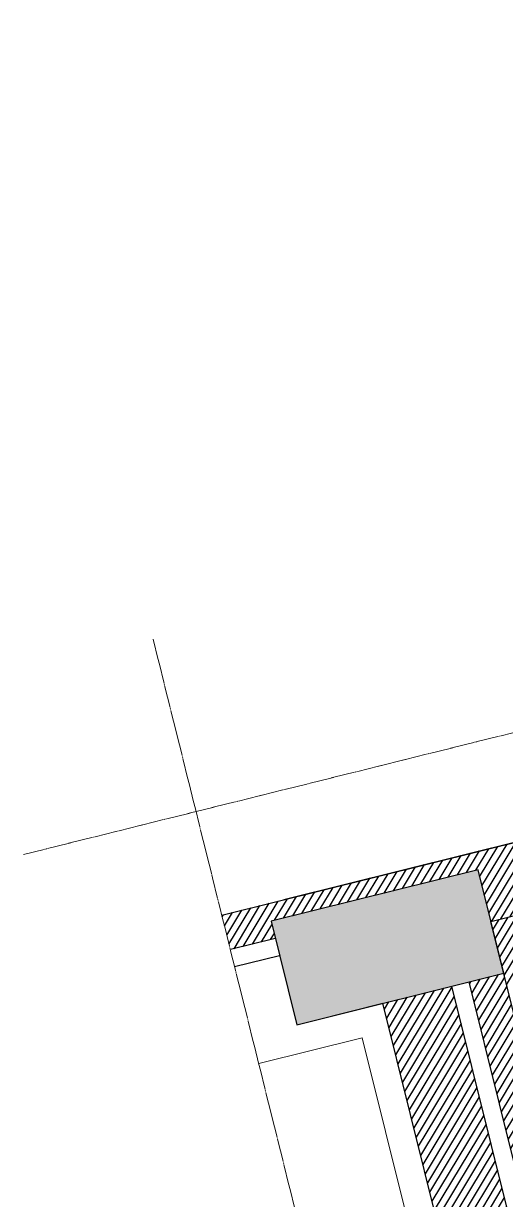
# Model space of a CAD drawing. Header units: inches. Extents: x 122939 to 389145, y 29603 to 574065.
# Drawn here: x 337175 to 338531, y 496257 to 499564 of the extents above; entities that cross this region are included whole.
import ezdxf

# ---------------------------------------------------------------- set-up
doc = ezdxf.new("R2010")
doc.units = ezdxf.units.IN
doc.header["$MEASUREMENT"] = 0
doc.linetypes.add('PHANTOM-Z', pattern=[69.2, 60, -1.4, 2.5, -1.4, 2.5, -1.4])
for name, color, linetype, lineweight in [('a-cut', 30, 'PHANTOM-Z', 18), ('A-WALL-TILE', 8, 'Continuous', 9), ('GRC', 41, 'Continuous', 0), ('GRC Hatch', 253, 'Continuous', 0)]:
    doc.layers.add(name, color=color, linetype=linetype, lineweight=lineweight)
for name, color, linetype in [('A-WALL', 7, 'Continuous'), ('column', 3, 'Continuous'), ('CQ Wall hatch_CHB', 8, 'Continuous')]:
    doc.layers.add(name, color=color, linetype=linetype)
pattern_1 = [(225, (-40481.279, -100842.32), (13.258252, -13.258252), [])]

# ---------------------------------------------------------------- blocks, each defined once
blk = doc.blocks.new('floor plan')
at = {"layer": 'CQ Wall hatch_CHB'}
h = blk.add_hatch(dxfattribs=at)
h.set_pattern_fill('ANSI31', color=8, scale=150, angle=166.0286)
h.set_pattern_definition([(225, (-40481.279, -100842.32), (13.258252, -13.258252), [])])
h.paths.add_polyline_path([(-2961.7, -377.9), (-2961.7, -177.9), (-4411.7, -177.9), (-4411.7, -277.9), (-4281.7, -277.9), (-4281.7, -227.9), (-3681.9, -227.9), (-3681.7, -377.9)])
h = blk.add_hatch(dxfattribs=at)
h.set_pattern_fill('ANSI31', color=8, scale=150, angle=166.0286)
h.set_pattern_definition([(225, (-96401.159, -17863.648), (13.258252, -13.258252), [])])
h.paths.add_polyline_path([(-3681.7, -377.9), (-3501.7, -377.9), (-3501.7, -568.6), (-3681.7, -568.6)])
h = blk.add_hatch(dxfattribs=at)
h.set_pattern_fill('ANSI31,_O', color=8, scale=150, angle=166.0286)
h.set_pattern_definition(pattern_1)
h.paths.add_polyline_path([(-3831.4, -4185.5), (-4031.4, -4185.5), (-4031.4, -5513.2), (-2681.6, -5513.2), (-2681.6, -5263.2), (-2781.6, -5263.2), (-2781.4, -5313.2), (-3356.7, -5313.2), (-3356.7, -5462.9), (-3781.4, -5462.9), (-3606.7, -5462.9), (-3606.7, -5313.2), (-3831.4, -5313.2), (-3831.4, -4285.5), (-3781.6, -4285.5), (-3781.6, -4185.5)])
h.paths.add_polyline_path([(-4031.4, -1485.5), (-3781.6, -1485.5), (-3781.7, -1385.5), (-3831.7, -1385.5), (-3831.4, -527.9), (-4031.4, -528.2)])
h.paths.add_polyline_path([(-3831.4, -2635.5), (-4031.4, -2635.5), (-4031.4, -3035.5), (-3781.6, -3035.5), (-3781.6, -2935.5), (-3831.4, -2935.5), (-3831.4, -2735.5), (-3781.7, -2735.5), (-3781.6, -2635.5)])
h = blk.add_hatch(dxfattribs=at)
h.set_pattern_fill('ANSI31,_O', color=8, scale=150, angle=166.0286)
h.set_pattern_definition(pattern_1)
h.paths.add_polyline_path([(-3681.4, -4135.5), (-3781.4, -4135.5), (-3781.4, -5263.2), (-3181.4, -5263.2), (-3181.4, -5263.2), (-2631.7, -5263.2), (-2631.7, -5163.2), (-3681.4, -5163.2)])
h.paths.add_polyline_path([(-3681.4, -2585.5), (-3781.4, -2585.5), (-3781.4, -3085.5), (-3681.4, -3085.5)])
h.paths.add_polyline_path([(-3781.4, -1535.5), (-3681.4, -1535.5), (-3681.4, -527.9), (-3781.4, -527.9)])
at = {"layer": 'GRC Hatch'}
h = blk.add_hatch(color=256, dxfattribs=at)
h.dxf.hatch_style = 1
h.paths.add_polyline_path([(-4281.4, -527.9), (-3681.4, -527.9), (-3681.4, -227.9), (-4281.4, -227.9)])
at = {"layer": 'A-WALL'}
for p, q in [((-4411.7, -177.9, 0), (-2961.7, -177.9, 0)), ((-4281.4, -277.9, 0), (-4411.7, -277.9, 0)), ((-4281.4, -327.9, 0), (-4411.7, -327.9, 0)), ((-3681.7, -377.9), (-2961.7, -377.9, 0)), ((-3681.7, -1535.5, 0), (-3681.7, -377.9)), ((-4231.4, -527.9), (-4031.7, -527.9, 0)), ((-4031.7, -1485.5), (-4031.7, -527.9)), ((-3831.7, -1385.5), (-3831.7, -527.9)), ((-3781.7, -1385.5, 0), (-3781.7, -527.9, 0))]:
    blk.add_line(p, q, dxfattribs=at)
at = {"layer": 'A-WALL', "elevation": 0}
blk.add_lwpolyline([(-4231.4, -177.9), (-1806.4, -177.9), (-1806.4, -568.6), (-1956.4, -568.6), (-1956.4, -379.2), (-2118.6, -379.2)], dxfattribs=at)
at = {"layer": 'A-WALL-TILE'}
for q in [(-4411.7, -607.9), (-4111.7, -5593.2)]:
    blk.add_line((-4111.7, -607.9), q, dxfattribs=at)
at = {"layer": 'column', "elevation": 0}
blk.add_lwpolyline([(-4281.4, -527.9), (-3681.4, -527.9), (-3681.4, -227.9), (-4281.4, -227.9)], close=True, dxfattribs=at)
blk.add_lwpolyline([(-4281.4, -527.9), (-3681.4, -527.9), (-3681.4, -227.9), (-4281.4, -227.9)], close=True, dxfattribs=at)

msp = doc.modelspace()

# ---------------------------------------------------------------- block references
at = {"layer": 'GRC', "rotation": 13.9714232829857}
msp.add_blockref('floor plan', (341970.824, 498294.599, 0), dxfattribs=at)

# ---------------------------------------------------------------- next in the draw order: linework, layer by layer
at = {"layer": 'a-cut'}
for p, q in [((337174.996, 497227.239, 0), (346568.626, 499564.358, 0)), ((337539.486, 497833.166, 0), (339233.244, 491025.407, 0))]:
    msp.add_line(p, q, dxfattribs=at)

doc.saveas('drawing.dxf')
